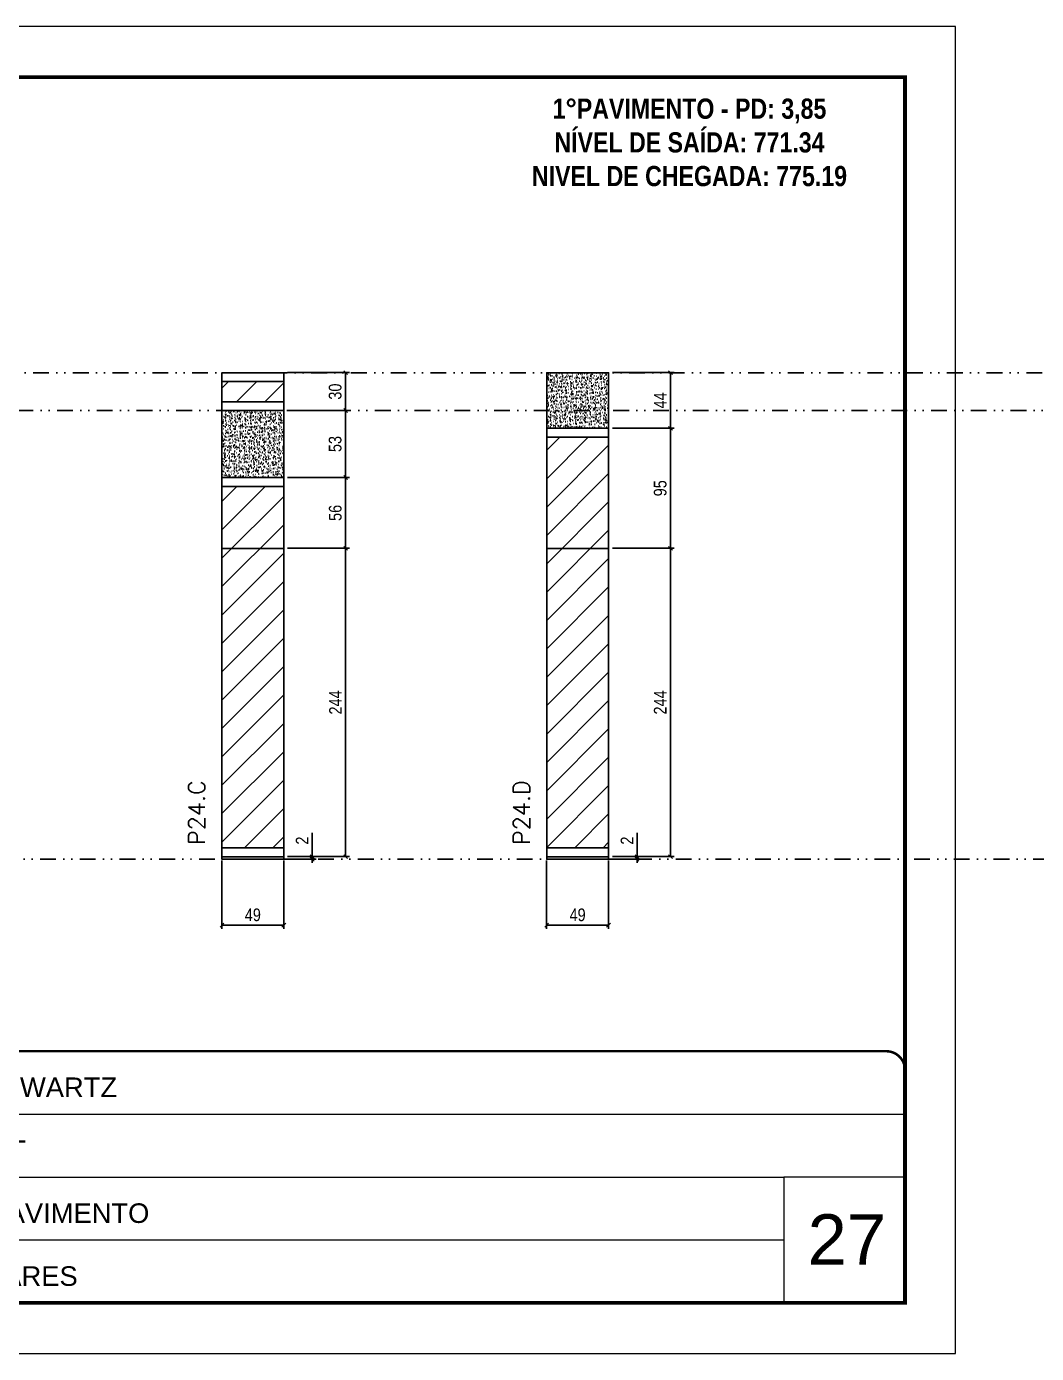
# Model space of a CAD drawing. Extents: x 13770 to 23315, y 867 to 16997.
# Drawn here: x 18319 to 19119, y 8907 to 9957 of the extents above; entities that cross this region are included whole.
import ezdxf

# ---------------------------------------------------------------- set-up
doc = ezdxf.new("R2010")
doc.units = 0
for name, pattern in [('CONTINUO', [0]), ('DASHED', [0.75, 0.5, -0.25]), ('DIVIDE2', [0.625, 0.25, -0.125, 0, -0.125, 0, -0.125])]:
    doc.linetypes.add(name, pattern=pattern)
for name, color, linetype, lineweight in [('CARIMBO', 255, 'Continuous', 9), ('Folhas', 255, 'Continuous', 9), ('Hachura', 251, 'Continuous', 9), ('SARRAFO DE PRESSAO', 251, 'DASHED', 9), ('Texto Seção', 7, 'Continuous', 15)]:
    doc.layers.add(name, color=color, linetype=linetype, lineweight=lineweight)
for name, color, linetype in [('COTA', 241, 'Continuous'), ('NOMENCLATURA', 7, 'Continuous'), ('Nível', 160, 'Continuous'), ('Painéis', 200, 'Continuous'), ('SARR_2.2x7', 40, 'Continuous')]:
    doc.layers.add(name, color=color, linetype=linetype)
doc.styles.add('ARIAL', font='arial.ttf')
doc.styles.add('COTA TECNICA', font='techl___.ttf', dxfattribs={"height": 10})
doc.styles.add('COTA TECNICA-50', font='techl___.ttf', dxfattribs={"height": 10})
doc.styles.add('REGUA-120', font='ROMANS.shx', dxfattribs={"height": 15})
doc.styles.add('ROMANC', font='techb___.ttf', dxfattribs={"height": 2.5})
doc.styles.add('Tecnologia', font='')
doc.styles.get('Tecnologia').set_extended_font_data('Forgotten Futurist')
doc.dimstyles.new('COTA PAINEL-50', dxfattribs={"dimtxt": 10, "dimasz": 3, "dimexe": 3, "dimexo": 3, "dimgap": 3, "dimtad": 1, "dimdec": 1, "dimzin": 12, "dimdsep": 46, "dimtxsty": 'COTA TECNICA-50', "dimblk1": 'OBLIQUE', "dimblk2": 'OBLIQUE', "dimsah": 1, "dimcen": 0.9, "dimclrd": 4, "dimclre": 4, "dimclrt": 240, "dimadec": 1, "dimazin": 3, "dimtfac": 1, "dimtdec": 1, "dimtmove": 0, "dimatfit": 3, "dimfxl": 1, "dimtolj": 1, "dimtzin": 12, "dimarcsym": 0})
doc.dimstyles.new('PAINEL', dxfattribs={"dimtxt": 10, "dimasz": 3, "dimexe": 3, "dimexo": 3, "dimgap": 3, "dimtad": 1, "dimdec": 1, "dimzin": 12, "dimdsep": 46, "dimtxsty": 'COTA TECNICA', "dimblk1": 'OBLIQUE', "dimblk2": 'OBLIQUE', "dimsah": 1, "dimcen": 0.9, "dimclrd": 4, "dimclre": 4, "dimclrt": 240, "dimadec": 1, "dimazin": 3, "dimtfac": 1, "dimtdec": 1, "dimtmove": 0, "dimatfit": 3, "dimfxl": 1, "dimtolj": 1, "dimtzin": 12, "dimarcsym": 0})

# ---------------------------------------------------------------- blocks, each defined once
blk = doc.blocks.new('9999999999')
at = {"color": 30, "linetype": 'CONTINUO'}
for p, q in [((98564.6, 34230.2), (98564.6, 34429.4)), ((98564.6, 34379.6), (99584, 34379.6)), ((98564.6, 34329.8), (99488, 34329.8)), ((99584, 34329.8), (99488, 34329.8)), ((99488, 34329.8), (99488, 34230.2)), ((98564.6, 34280), (99488, 34280))]:
    blk.add_line(p, q, dxfattribs=at)
at = {"color": 30, "linetype": 'CONTINUO', "const_width": 2}
blk.add_lwpolyline([(99584, 34230.2), (99584, 34414.4, 0.414214), (99569, 34429.4), (98229, 34429.4, 0.414214), (98214, 34414.4), (98214, 34245.2, 0.414214), (98229, 34230.2), (99584, 34230.2)], format="xyb", dxfattribs=at)
at = {"layer": 'Folhas'}
blk.add_lwpolyline([(98139, 34190.2), (99624, 34190.2), (99624, 35240.2), (98139, 35240.2)], close=True, dxfattribs=at)
at = {"layer": 'Folhas', "color": 30, "const_width": 3}
blk.add_lwpolyline([(98214, 34230.2), (99584, 34230.2), (99584, 35200.2), (98214, 35200.2)], close=True, dxfattribs=at)
at = {"color": 7, "linetype": 'Continuous', "ltscale": 5, "style": 'ARIAL'}
for s, height, p in [('SCHWARTZ', 15.48, (98837.7, 34393.1)), ('GWT', 15.48, (98837.7, 34343.3)), ('1°PAVIMENTO', 15.483, (98837.7, 34293.5)), ('NOVA SISTEMAS CONSTRUTIVOS', 11.059, (98263.2, 34267.2)), ('PILARES', 15.48, (98837.7, 34243.7))]:
    blk.add_text(s, height=height, dxfattribs=at).set_placement(p)
at = {"layer": 'Folhas', "color": 7, "style": 'Tecnologia', "width": 1.5}
for s, p in [('CLIENTE:', (98573.7, 34397.2)), ('OBRA:', (98573.7, 34347.3)), ('PAVIMENTO:', (98573.7, 34297.5)), ('PROJETO:', (98573.7, 34247.7))]:
    blk.add_text(s, height=14, dxfattribs=at).set_placement(p)
blk = doc.blocks.new('_Oblique')
at = {"color": 0, "linetype": 'ByBlock', "lineweight": -2}
blk.add_line((-0.5, -0.5), (0.5, 0.5), dxfattribs=at)
blk = doc.blocks.new('*D695')
at = {"layer": 'COTA', "color": 4, "lineweight": -2, "transparency": 16777216}
for p, q in [((18473.7, 9297.2), (18473.7, 9243)), ((18522.7, 9297.2), (18522.7, 9243)), ((18473.7, 9246), (18522.7, 9246))]:
    blk.add_line(p, q, dxfattribs=at)
at = {"layer": 'Defpoints', "color": 0, "transparency": 16777216}
for p in [(18473.7, 9300.2), (18522.7, 9300.2), (18522.7, 9246)]:
    blk.add_point(p, dxfattribs=at)
at = {"layer": 'COTA', "color": 4, "lineweight": -2, "transparency": 16777216, "xscale": 3, "yscale": 3, "zscale": 3, "rotation": 180}
blk.add_blockref('_Oblique', (18473.7, 9246), dxfattribs=at)
at = {"layer": 'COTA', "color": 4, "lineweight": -2, "transparency": 16777216, "xscale": 3, "yscale": 3, "zscale": 3}
blk.add_blockref('_Oblique', (18522.7, 9246), dxfattribs=at)
at = {"layer": 'COTA', "color": 240, "transparency": 16777216, "insert": (18498.2, 9254.1), "char_height": 10, "attachment_point": 5, "style": 'COTA TECNICA'}
blk.add_mtext('\\A1;49', dxfattribs=at)
blk = doc.blocks.new('*D696')
at = {"layer": 'COTA', "color": 4, "lineweight": -2, "transparency": 16777216}
for p, q in [((18545.2, 9300.2), (18545.2, 9319)), ((18525.7, 9300.2), (18548.2, 9300.2)), ((18525.7, 9298.2), (18548.2, 9298.2)), ((18545.2, 9298.2), (18545.2, 9300.2)), ((18545.2, 9298.2), (18545.2, 9295.2))]:
    blk.add_line(p, q, dxfattribs=at)
at = {"layer": 'Defpoints', "color": 0, "transparency": 16777216}
for p in [(18522.7, 9300.2), (18522.7, 9298.2), (18545.2, 9298.2)]:
    blk.add_point(p, dxfattribs=at)
at = {"layer": 'COTA', "color": 4, "lineweight": -2, "transparency": 16777216, "xscale": 3, "yscale": 3, "zscale": 3}
for p, rotation in [((18545.2, 9300.2), 270), ((18545.2, 9298.2), 90)]:
    blk.add_blockref('_Oblique', p, dxfattribs=dict(at, rotation=rotation))
at = {"layer": 'COTA', "color": 240, "transparency": 16777216, "insert": (18537.2, 9312.9), "char_height": 10, "attachment_point": 5, "rotation": 90, "style": 'COTA TECNICA-50'}
blk.add_mtext('\\A1;2', dxfattribs=at)
blk = doc.blocks.new('*D697')
at = {"layer": 'COTA', "color": 4, "lineweight": -2, "transparency": 16777216}
for p, q in [((18525.7, 9653.2), (18574.6, 9653.2)), ((18571.6, 9600.2), (18571.6, 9653.2)), ((18525.7, 9600.2), (18574.6, 9600.2))]:
    blk.add_line(p, q, dxfattribs=at)
at = {"layer": 'Defpoints', "color": 0, "transparency": 16777216}
for p in [(18522.7, 9653.2), (18571.6, 9653.2), (18522.7, 9600.2)]:
    blk.add_point(p, dxfattribs=at)
at = {"layer": 'COTA', "color": 4, "lineweight": -2, "transparency": 16777216, "xscale": 3, "yscale": 3, "zscale": 3}
for p, rotation in [((18571.6, 9653.2), 90), ((18571.6, 9600.2), 270)]:
    blk.add_blockref('_Oblique', p, dxfattribs=dict(at, rotation=rotation))
at = {"layer": 'COTA', "color": 240, "transparency": 16777216, "insert": (18563.4, 9626.7), "char_height": 10, "attachment_point": 5, "rotation": 90, "style": 'COTA TECNICA'}
blk.add_mtext('\\A1;53', dxfattribs=at)
blk = doc.blocks.new('*D702')
at = {"layer": 'COTA', "color": 4, "lineweight": -2, "transparency": 16777216}
for p, q in [((18525.7, 9544.2), (18574.6, 9544.2)), ((18571.6, 9300.2), (18571.6, 9544.2)), ((18525.7, 9300.2), (18574.6, 9300.2))]:
    blk.add_line(p, q, dxfattribs=at)
at = {"layer": 'Defpoints', "color": 0, "transparency": 16777216}
for p in [(18522.7, 9544.2), (18571.6, 9544.2), (18522.7, 9300.2)]:
    blk.add_point(p, dxfattribs=at)
at = {"layer": 'COTA', "color": 4, "lineweight": -2, "transparency": 16777216, "xscale": 3, "yscale": 3, "zscale": 3}
for p, rotation in [((18571.6, 9544.2), 90), ((18571.6, 9300.2), 270)]:
    blk.add_blockref('_Oblique', p, dxfattribs=dict(at, rotation=rotation))
at = {"layer": 'COTA', "color": 240, "transparency": 16777216, "insert": (18563.6, 9422.2), "char_height": 10, "attachment_point": 5, "rotation": 90, "style": 'COTA TECNICA'}
blk.add_mtext('\\A1;244', dxfattribs=at)
blk = doc.blocks.new('*D703')
at = {"layer": 'COTA', "color": 4, "lineweight": -2, "transparency": 16777216}
for p, q in [((18525.7, 9600.2), (18574.6, 9600.2)), ((18571.6, 9544.2), (18571.6, 9600.2)), ((18525.7, 9544.2), (18574.6, 9544.2))]:
    blk.add_line(p, q, dxfattribs=at)
at = {"layer": 'Defpoints', "color": 0, "transparency": 16777216}
for p in [(18522.7, 9600.2), (18571.6, 9600.2), (18522.7, 9544.2)]:
    blk.add_point(p, dxfattribs=at)
at = {"layer": 'COTA', "color": 4, "lineweight": -2, "transparency": 16777216, "xscale": 3, "yscale": 3, "zscale": 3}
for p, rotation in [((18571.6, 9600.2), 90), ((18571.6, 9544.2), 270)]:
    blk.add_blockref('_Oblique', p, dxfattribs=dict(at, rotation=rotation))
at = {"layer": 'COTA', "color": 240, "transparency": 16777216, "insert": (18563.5, 9572.2), "char_height": 10, "attachment_point": 5, "rotation": 90, "style": 'COTA TECNICA'}
blk.add_mtext('\\A1;56', dxfattribs=at)
blk = doc.blocks.new('*D705')
at = {"layer": 'COTA', "color": 4, "lineweight": -2, "transparency": 16777216}
for p, q in [((18525.7, 9683.2), (18574.6, 9683.2)), ((18571.6, 9653.2), (18571.6, 9683.2)), ((18525.7, 9653.2), (18574.6, 9653.2))]:
    blk.add_line(p, q, dxfattribs=at)
at = {"layer": 'Defpoints', "color": 0, "transparency": 16777216}
for p in [(18522.7, 9683.2), (18571.6, 9683.2), (18522.7, 9653.2)]:
    blk.add_point(p, dxfattribs=at)
at = {"layer": 'COTA', "color": 4, "lineweight": -2, "transparency": 16777216, "xscale": 3, "yscale": 3, "zscale": 3}
for p, rotation in [((18571.6, 9683.2), 90), ((18571.6, 9653.2), 270)]:
    blk.add_blockref('_Oblique', p, dxfattribs=dict(at, rotation=rotation))
at = {"layer": 'COTA', "color": 240, "transparency": 16777216, "insert": (18563.4, 9668.2), "char_height": 10, "attachment_point": 5, "rotation": 90, "style": 'COTA TECNICA'}
blk.add_mtext('\\A1;30', dxfattribs=at)
blk = doc.blocks.new('*D698')
at = {"layer": 'COTA', "color": 4, "lineweight": -2, "transparency": 16777216}
for p, q in [((18730.8, 9297.2), (18730.8, 9243)), ((18779.8, 9297.2), (18779.8, 9243)), ((18730.8, 9246), (18779.8, 9246))]:
    blk.add_line(p, q, dxfattribs=at)
at = {"layer": 'Defpoints', "color": 0, "transparency": 16777216}
for p in [(18730.8, 9300.2), (18779.8, 9300.2), (18779.8, 9246)]:
    blk.add_point(p, dxfattribs=at)
at = {"layer": 'COTA', "color": 4, "lineweight": -2, "transparency": 16777216, "xscale": 3, "yscale": 3, "zscale": 3, "rotation": 180}
blk.add_blockref('_Oblique', (18730.8, 9246), dxfattribs=at)
at = {"layer": 'COTA', "color": 4, "lineweight": -2, "transparency": 16777216, "xscale": 3, "yscale": 3, "zscale": 3}
blk.add_blockref('_Oblique', (18779.8, 9246), dxfattribs=at)
at = {"layer": 'COTA', "color": 240, "transparency": 16777216, "insert": (18755.3, 9254.1), "char_height": 10, "attachment_point": 5, "style": 'COTA TECNICA'}
blk.add_mtext('\\A1;49', dxfattribs=at)
blk = doc.blocks.new('*D699')
at = {"layer": 'COTA', "color": 4, "lineweight": -2, "transparency": 16777216}
for p, q in [((18802.4, 9300.2), (18802.4, 9319)), ((18782.8, 9300.2), (18805.4, 9300.2)), ((18782.8, 9298.2), (18805.4, 9298.2)), ((18802.4, 9298.2), (18802.4, 9300.2)), ((18802.4, 9298.2), (18802.4, 9295.2))]:
    blk.add_line(p, q, dxfattribs=at)
at = {"layer": 'Defpoints', "color": 0, "transparency": 16777216}
for p in [(18779.8, 9300.2), (18779.8, 9298.2), (18802.4, 9298.2)]:
    blk.add_point(p, dxfattribs=at)
at = {"layer": 'COTA', "color": 4, "lineweight": -2, "transparency": 16777216, "xscale": 3, "yscale": 3, "zscale": 3}
for p, rotation in [((18802.4, 9300.2), 270), ((18802.4, 9298.2), 90)]:
    blk.add_blockref('_Oblique', p, dxfattribs=dict(at, rotation=rotation))
at = {"layer": 'COTA', "color": 240, "transparency": 16777216, "insert": (18794.4, 9312.9), "char_height": 10, "attachment_point": 5, "rotation": 90, "style": 'COTA TECNICA-50'}
blk.add_mtext('\\A1;2', dxfattribs=at)
blk = doc.blocks.new('*D700')
at = {"layer": 'COTA', "color": 4, "lineweight": -2, "transparency": 16777216}
for p, q in [((18782.8, 9683.2), (18831.8, 9683.2)), ((18828.8, 9639.2), (18828.8, 9683.2)), ((18782.8, 9639.2), (18831.8, 9639.2))]:
    blk.add_line(p, q, dxfattribs=at)
at = {"layer": 'Defpoints', "color": 0, "transparency": 16777216}
for p in [(18779.8, 9683.2), (18828.8, 9683.2), (18779.8, 9639.2)]:
    blk.add_point(p, dxfattribs=at)
at = {"layer": 'COTA', "color": 4, "lineweight": -2, "transparency": 16777216, "xscale": 3, "yscale": 3, "zscale": 3}
for p, rotation in [((18828.8, 9683.2), 90), ((18828.8, 9639.2), 270)]:
    blk.add_blockref('_Oblique', p, dxfattribs=dict(at, rotation=rotation))
at = {"layer": 'COTA', "color": 240, "transparency": 16777216, "insert": (18820.7, 9661.2), "char_height": 10, "attachment_point": 5, "rotation": 90, "style": 'COTA TECNICA'}
blk.add_mtext('\\A1;44', dxfattribs=at)
blk = doc.blocks.new('*D706')
at = {"layer": 'COTA', "color": 4, "lineweight": -2, "transparency": 16777216}
for p, q in [((18782.8, 9544.2), (18831.8, 9544.2)), ((18828.8, 9300.2), (18828.8, 9544.2)), ((18782.8, 9300.2), (18831.8, 9300.2))]:
    blk.add_line(p, q, dxfattribs=at)
at = {"layer": 'Defpoints', "color": 0, "transparency": 16777216}
for p in [(18779.8, 9544.2), (18828.8, 9544.2), (18779.8, 9300.2)]:
    blk.add_point(p, dxfattribs=at)
at = {"layer": 'COTA', "color": 4, "lineweight": -2, "transparency": 16777216, "xscale": 3, "yscale": 3, "zscale": 3}
for p, rotation in [((18828.8, 9544.2), 90), ((18828.8, 9300.2), 270)]:
    blk.add_blockref('_Oblique', p, dxfattribs=dict(at, rotation=rotation))
at = {"layer": 'COTA', "color": 240, "transparency": 16777216, "insert": (18820.7, 9422.2), "char_height": 10, "attachment_point": 5, "rotation": 90, "style": 'COTA TECNICA'}
blk.add_mtext('\\A1;244', dxfattribs=at)
blk = doc.blocks.new('*D707')
at = {"layer": 'COTA', "color": 4, "lineweight": -2, "transparency": 16777216}
for p, q in [((18782.8, 9639.2), (18831.8, 9639.2)), ((18828.8, 9544.2), (18828.8, 9639.2)), ((18782.8, 9544.2), (18831.8, 9544.2))]:
    blk.add_line(p, q, dxfattribs=at)
at = {"layer": 'Defpoints', "color": 0, "transparency": 16777216}
for p in [(18779.8, 9639.2), (18828.8, 9639.2), (18779.8, 9544.2)]:
    blk.add_point(p, dxfattribs=at)
at = {"layer": 'COTA', "color": 4, "lineweight": -2, "transparency": 16777216, "xscale": 3, "yscale": 3, "zscale": 3}
for p, rotation in [((18828.8, 9639.2), 90), ((18828.8, 9544.2), 270)]:
    blk.add_blockref('_Oblique', p, dxfattribs=dict(at, rotation=rotation))
at = {"layer": 'COTA', "color": 240, "transparency": 16777216, "insert": (18820.7, 9591.7), "char_height": 10, "attachment_point": 5, "rotation": 90, "style": 'COTA TECNICA'}
blk.add_mtext('\\A1;95', dxfattribs=at)

msp = doc.modelspace()

# ---------------------------------------------------------------- hatches: boundary and pattern name
at = {"layer": 'COTA'}
h = msp.add_hatch(dxfattribs=at)
h.set_pattern_fill('AR-CONC', color=256, scale=0.03)
h.set_pattern_definition([(50, (-722.267, -5742.8755), (5.4655401, -0.4781726), [0.5715, -6.2865]), (355, (-722.267, -5742.8755), (-1.0573026, 5.7317054), [0.4572, -5.0292175]), (100.451445, (-721.8117, -5742.9154), (4.4082374, 5.2535326), [0.4857003, -5.3427073]), (46.1842, (-722.267, -5741.3515), (8.1323712, -1.2612698), [0.85725, -9.42975]), (96.635558, (-721.5895, -5741.457), (7.122124, 7.4227837), [0.7285507, -8.0140682]), (351.18415, (-722.267, -5741.3515), (7.122124, 7.4227837), [0.685799, -7.543792]), (21, (-721.505, -5741.7325), (4.5484317, -3.06795595), [0.5715, -6.2865]), (326, (-721.505, -5741.7325), (1.8540609, 5.525639), [0.4572, -5.0292]), (71.451445, (-721.126, -5741.988), (6.4024926, 2.4576831), [0.4857003, -5.3426981]), (37.5, (-722.2672, -5742.8755), (0.0926581, 2.53665117), [0, -4.96824, 0, -5.1054, 0, -5.04825]), (7.5, (-722.2672, -5742.8755), (2.00458988, 3.00541724), [0, -2.91084, 0, -4.85394, 0, -1.92405]), (327.5, (-723.9664, -5742.8755), (4.06771786, -0.17186232), [0, -1.905, 0, -5.9436, 0, -7.8867]), (317.5, (-724.7284, -5742.8755), (4.44387544, 0.76279473), [0, -2.4765, 0, -3.94716, 0, -5.6007])])
h.paths.add_polyline_path([(18779.84, 9639.15), (18779.84, 9683.15), (18730.84, 9683.15), (18730.84, 9639.15)])
h = msp.add_hatch(dxfattribs=at)
h.set_pattern_fill('AR-CONC', color=256, scale=0.03)
h.set_pattern_definition([(50, (-979.4386, -5742.8755), (5.4655401, -0.4781726), [0.5715, -6.2865]), (355, (-979.4386, -5742.8755), (-1.0573026, 5.7317054), [0.4572, -5.0292175]), (100.451445, (-978.983, -5742.9154), (4.4082374, 5.2535326), [0.4857003, -5.3427073]), (46.1842, (-979.4386, -5741.3515), (8.1323712, -1.2612698), [0.85725, -9.42975]), (96.635558, (-978.761, -5741.457), (7.122124, 7.4227837), [0.7285507, -8.0140682]), (351.18415, (-979.439, -5741.3515), (7.122124, 7.4227837), [0.685799, -7.543792]), (21, (-978.6766, -5741.7325), (4.5484317, -3.06795595), [0.5715, -6.2865]), (326, (-978.6766, -5741.7325), (1.8540609, 5.525639), [0.4572, -5.0292]), (71.451445, (-978.2976, -5741.988), (6.4024926, 2.4576831), [0.4857003, -5.3426981]), (37.5, (-979.4386, -5742.8755), (0.0926581, 2.53665117), [0, -4.96824, 0, -5.1054, 0, -5.04825]), (7.5, (-979.4386, -5742.8755), (2.00458988, 3.00541724), [0, -2.91084, 0, -4.85394, 0, -1.92405]), (327.5, (-981.1379, -5742.8755), (4.06771786, -0.17186232), [0, -1.905, 0, -5.9436, 0, -7.8867]), (317.5, (-981.9, -5742.8755), (4.44387544, 0.76279473), [0, -2.4765, 0, -3.94716, 0, -5.6007])])
h.paths.add_polyline_path([(18522.67, 9600.15), (18522.67, 9653.15), (18473.67, 9653.15), (18473.67, 9600.15)])
at = {"layer": 'Hachura', "linetype": 'ByBlock'}
h = msp.add_hatch(dxfattribs=at)
h.set_pattern_fill('ANSI31', color=256, scale=5)
h.set_pattern_definition([(45, (-110.233, 0), (-11.22532, 11.22532), [])])
h.paths.add_polyline_path([(18473.67, 9307.15), (18522.67, 9307.15), (18522.67, 9544.15), (18473.67, 9544.15)])
h.paths.add_polyline_path([(18522.67, 9593.15), (18473.67, 9593.15), (18473.67, 9544.15), (18522.67, 9544.15)])
h.paths.add_polyline_path([(18522.67, 9660.15), (18522.67, 9676.15), (18473.67, 9676.15), (18473.67, 9660.15)])
h = msp.add_hatch(dxfattribs=at)
h.set_pattern_fill('ANSI31', color=256, scale=5)
h.set_pattern_definition([(45, (-5.862, 0), (-11.22532, 11.22532), [])])
h.paths.add_polyline_path([(18730.84, 9307.15), (18779.84, 9307.15), (18779.84, 9544.15), (18730.84, 9544.15)])
h.paths.add_polyline_path([(18730.84, 9544.15), (18779.84, 9544.15), (18779.84, 9632.15), (18730.84, 9632.15)])

# ---------------------------------------------------------------- linework, layer by layer
at = {"layer": 'COTA'}
for points in [[(18730.84, 9639.15), (18779.84, 9639.15), (18779.84, 9683.15), (18730.84, 9683.15)], [(18473.67, 9600.15), (18522.67, 9600.15), (18522.67, 9653.15), (18473.67, 9653.15)]]:
    msp.add_lwpolyline(points, close=True, dxfattribs=at)
at = {"layer": 'Nível', "color": 4, "linetype": 'DIVIDE2', "ltscale": 50}
for p, q in [((17569.5, 9683.15), (21112.79, 9683.15)), ((15984.5, 9653.15), (21112.79, 9653.15)), ((13769.54, 9298.15), (21112.79, 9298.15))]:
    msp.add_line(p, q, dxfattribs=at)
at = {"layer": 'Painéis'}
for points in [[(18473.67, 9653.15), (18522.67, 9653.15), (18522.67, 9683.15), (18473.67, 9683.15)], [(18730.84, 9639.15), (18779.84, 9639.15), (18779.84, 9544.15), (18730.84, 9544.15)], [(18473.67, 9600.15), (18522.67, 9600.15), (18522.67, 9544.15), (18473.67, 9544.15)], [(18473.67, 9300.15), (18522.67, 9300.15), (18522.67, 9544.15), (18473.67, 9544.15)], [(18730.84, 9300.15), (18779.84, 9300.15), (18779.84, 9544.15), (18730.84, 9544.15)], [(18473.67, 9300.15), (18522.67, 9300.15), (18522.67, 9298.15), (18473.67, 9298.15)], [(18730.84, 9300.15), (18779.84, 9300.15), (18779.84, 9298.15), (18730.84, 9298.15)]]:
    msp.add_lwpolyline(points, close=True, dxfattribs=at)
at = {"layer": 'SARR_2.2x7', "linetype": 'ByBlock'}
for p, q in [((18473.67, 9676.15), (18522.67, 9676.15)), ((18473.67, 9660.15), (18522.67, 9660.15)), ((18730.84, 9632.15), (18779.84, 9632.15)), ((18473.67, 9593.15), (18522.67, 9593.15)), ((18473.67, 9307.15), (18522.67, 9307.15)), ((18730.84, 9307.15), (18779.84, 9307.15))]:
    msp.add_line(p, q, dxfattribs=at)

# ---------------------------------------------------------------- block references
at = {"layer": 'SARRAFO DE PRESSAO', "color": 6, "linetype": 'ByBlock'}
msp.add_blockref('9999999999', (-80569.48, -25283.14), dxfattribs=at)

# ---------------------------------------------------------------- texts
at = {"layer": 'CARIMBO', "style": 'ARIAL'}
msp.add_text('27', height=40, dxfattribs=at).set_placement((18937.36, 8977.21))
at = {"layer": 'NOMENCLATURA', "color": 2, "insert": (18843.88, 9900.1), "char_height": 16, "attachment_point": 2, "style": 'ROMANC'}
msp.add_mtext_dynamic_manual_height_columns('1°PAVIMENTO - PD: 3,85\\PNÍVEL DE SAÍDA: 771.34\\PNIVEL DE CHEGADA: 775.19', width=376.0554, gutter_width=1, heights=[0], dxfattribs=at)
at = {"layer": 'Texto Seção', "char_height": 13, "width": 285.3299, "attachment_point": 7, "rotation": 90, "style": 'REGUA-120'}
for s, insert in [('P24.C', (18460.19, 9309.4)), ('P24.D', (18717.37, 9309.4))]:
    msp.add_mtext(s, dxfattribs=dict(at, insert=insert))

# ---------------------------------------------------------------- dimensions: what is measured, and where the dimension line sits
at = {"layer": 'COTA'}
for base, p1, p2, picture, middle in [((18571.65, 9683.15), (18522.67, 9653.15), (18522.67, 9683.15), '*D705', (18563.43, 9668.15)), ((18828.82, 9683.15), (18779.84, 9639.15), (18779.84, 9683.15), '*D700', (18820.75, 9661.15)), ((18571.65, 9653.15), (18522.67, 9600.15), (18522.67, 9653.15), '*D697', (18563.43, 9626.65)), ((18571.65, 9544.15), (18522.67, 9300.15), (18522.67, 9544.15), '*D702', (18563.57, 9422.15)), ((18828.82, 9544.15), (18779.84, 9300.15), (18779.84, 9544.15), '*D706', (18820.75, 9422.15))]:
    dim = msp.add_linear_dim(base=base, p1=p1, p2=p2, angle=90, dimstyle='PAINEL', dxfattribs=at)
    dim.commit()
    dim.dimension.update_dxf_attribs({"geometry": picture, "text_midpoint": middle})
for base, p1, p2, picture, middle in [((18828.82, 9639.15), (18779.84, 9544.15), (18779.84, 9639.15), '*D707', (18820.68, 9591.65)), ((18571.65, 9600.15), (18522.67, 9544.15), (18522.67, 9600.15), '*D703', (18563.54, 9572.15))]:
    dim = msp.add_linear_dim(base=base, p1=p1, p2=p2, angle=90, dimstyle='PAINEL', override={"dimtmove": 1}, dxfattribs=at)
    dim.commit()
    dim.dimension.update_dxf_attribs({"geometry": picture, "text_midpoint": middle})
for base, p1, p2, picture, middle in [((18545.19, 9298.15), (18522.67, 9300.15), (18522.67, 9298.15), '*D696', (18545.19, 9312.9)), ((18802.36, 9298.15), (18779.84, 9300.15), (18779.84, 9298.15), '*D699', (18802.36, 9312.9))]:
    dim = msp.add_linear_dim(base=base, p1=p1, p2=p2, angle=90, dimstyle='COTA PAINEL-50', dxfattribs=at)
    dim.commit()
    dim.dimension.update_dxf_attribs({"geometry": picture, "text_midpoint": middle, "dimtype": 160})
for base, p1, p2, picture, middle in [((18522.67, 9245.98), (18473.67, 9300.15), (18522.67, 9300.15), '*D695', (18498.17, 9254.08)), ((18779.84, 9245.98), (18730.84, 9300.15), (18779.84, 9300.15), '*D698', (18755.34, 9254.08))]:
    dim = msp.add_linear_dim(base=base, p1=p1, p2=p2, dimstyle='PAINEL', override={"dimarcsym": 2}, dxfattribs=at)
    dim.commit()
    dim.dimension.update_dxf_attribs({"geometry": picture, "text_midpoint": middle})

doc.saveas('drawing.dxf')
